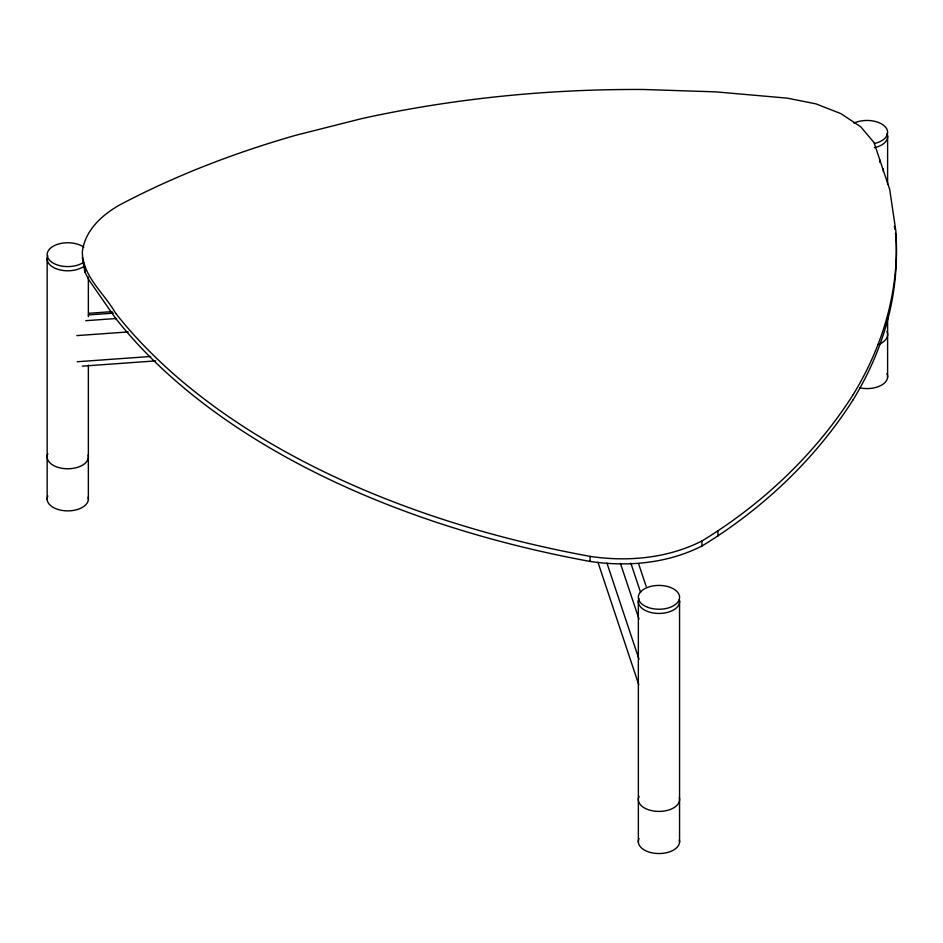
<?xml version="1.0" encoding="UTF-8"?>
<svg xmlns="http://www.w3.org/2000/svg" width="943" height="943" viewBox="0 0 943 943"><rect width="100%" height="100%" fill="white"/><g stroke="black" fill="none" stroke-linecap="round" stroke-linejoin="round"><path stroke-width="1.41" d="M853.179 394.622C815.141 454.396 762.274 504.092 701.957 540.976C667.561 558.362 627.838 562.016 590.07 556.382A781.252 451.049 0 0 1 115.954 313.665M853.179 399.679C815.141 459.453 762.274 509.149 701.957 546.021C667.561 563.419 627.838 567.061 590.07 561.439A781.252 451.049 0 0 1 115.954 318.722M88.618 313.312L112.111 311.626M88.394 314.938L113.36 313.147M85.73 320.691L116.567 318.475M76.831 335.614L128.224 331.924M77.22 361.747L150.644 356.478M82.265 366.155L155.678 360.886M115.859 313.689C104.602 293.379 82.854 277.006 82.312 252.099C84.776 230.811 101.231 215.664 118.83 205.397A759.563 438.53 0 0 1 295.913 135.238L361.758 118.606A766.6 442.585 0 0 1 643.798 89.491L715.878 91.872L787.311 98.143L815.931 103.86L841.003 113.667L860.818 126.881L874.043 142.617L889.72 189.519L895.85 231.047A766.6 442.585 0 0 1 853.203 394.622M115.859 318.734L88.913 279.953L84.905 272.138L82.312 257.156M638.729 564.114L646.155 586.381M630.843 563.183L640.592 592.416M620.411 563.336L638.977 619.009M606.974 563.171L638.989 659.216M597.945 562.24L638.765 684.724M894.412 226.355L894.836 229.243M895.449 233.357L895.85 236.104A766.6 442.585 0 0 1 853.203 399.679M887.611 135.957L887.611 184.357M887.611 317.579L887.611 377.294M883.32 168.986L883.32 171.52M879.76 159.78L879.76 162.314M717.941 531.098L717.941 536.143M701.957 540.976L701.957 546.021M679.561 600.915L679.561 842.252M638.352 600.915L638.352 842.252M590.07 556.382L590.07 561.439M88.359 277.101L88.359 316.695M88.359 365.094L88.359 499.59M84.905 267.081L84.905 272.138M47.15 258.252L47.15 499.59M886.939 373.593A20.64 11.917 0 0 1 880.821 385.522A20.64 11.917 0 0 1 859.615 387.797M886.939 331.464A20.64 11.917 0 0 1 878.251 344.549M886.939 133.493A20.64 11.917 0 0 1 874.409 147.709M854.016 123.109A20.64 11.917 0 0 1 884.876 126.409A20.64 11.917 0 0 1 874.409 143.489M679.337 839.765A20.64 11.917 0 0 1 657.872 853.521A20.64 11.917 0 0 1 639.024 838.539M679.337 797.637A20.64 11.917 0 0 1 657.872 811.404A20.64 11.917 0 0 1 639.024 796.422M679.337 599.677A20.64 11.917 0 0 1 657.872 613.433A20.64 11.917 0 0 1 639.024 598.451M88.135 497.102A20.64 11.917 0 0 1 66.682 510.87A20.64 11.917 0 0 1 47.822 495.888M88.135 454.986A20.64 11.917 0 0 1 66.682 468.754A20.64 11.917 0 0 1 47.822 453.772M83.797 262.166A20.64 11.917 0 0 1 53.68 263.38A20.64 11.917 0 0 1 53.68 245.958A20.64 11.917 0 0 1 83.797 247.172M83.797 266.374A20.64 11.917 0 0 1 58.383 269.498A20.64 11.917 0 0 1 47.822 255.801M647.711 607.316A20.64 11.917 0 0 0 679.561 597.945A20.64 11.917 0 0 0 649.586 586.711A20.64 11.917 0 0 0 647.711 607.316"/></g></svg>
